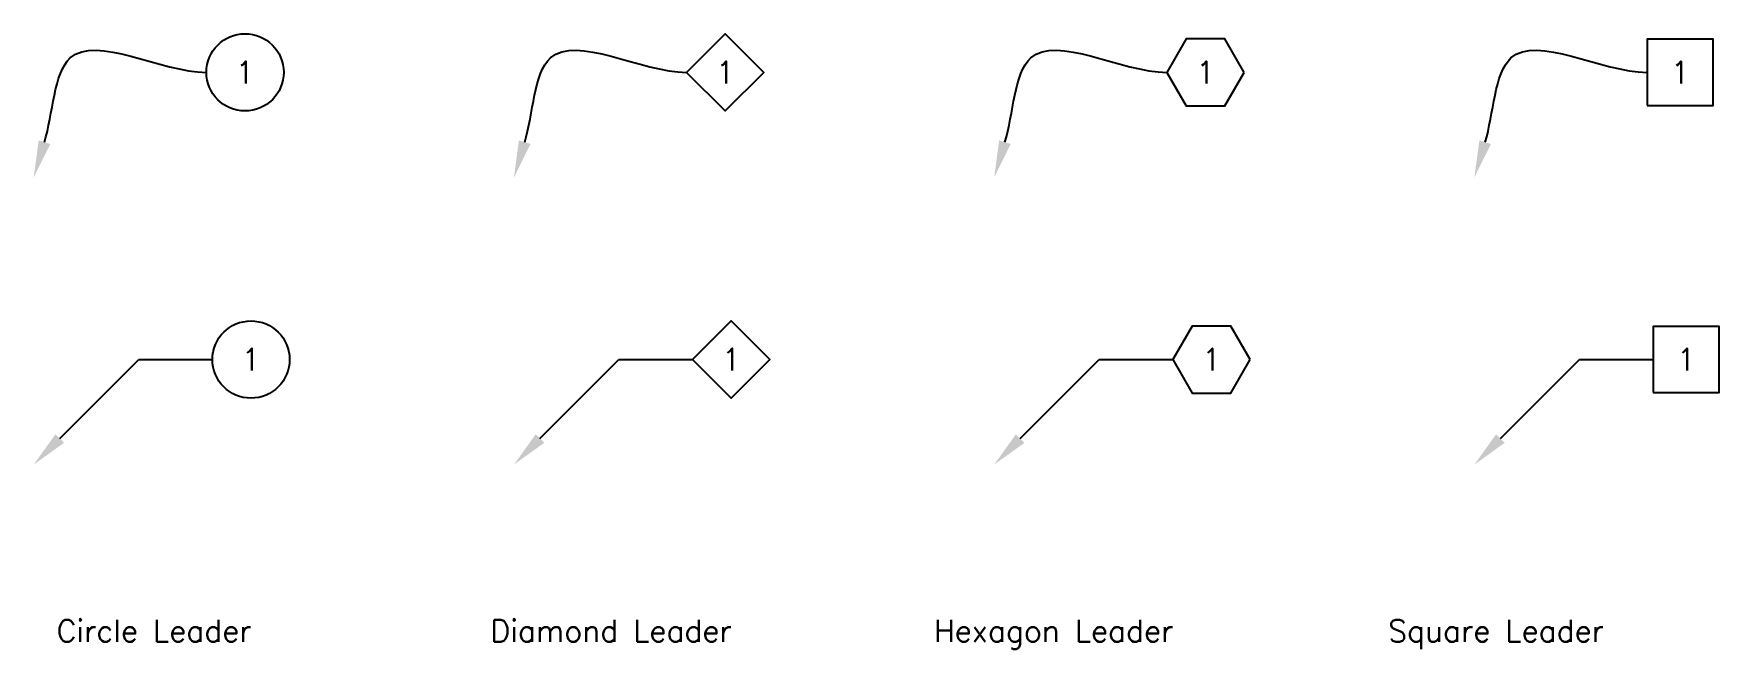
# Model space of a CAD drawing. Header units: inches. Extents: x 68 to 755, y -82 to 168.
import ezdxf
from ezdxf import colors
from ezdxf.entities.mleader import LeaderData, LeaderLine
from ezdxf.enums import TextEntityAlignment as Align
from ezdxf.math import Vec2, Vec3

# ---------------------------------------------------------------- set-up
doc = ezdxf.new("R2010")
doc.units = ezdxf.units.IN
doc.header["$LTSCALE"] = 0.5
doc.header["$MEASUREMENT"] = 0
doc.layers.add('A-Anno-Note', color=231, linetype='Continuous', lineweight=25)
doc.styles.add('RomanS', font='romans.shx', dxfattribs={"width": 0.75})
doc.styles.get("Standard").update_dxf_attribs({"font": 'romans.shx', "width": 0.75})

# ---------------------------------------------------------------- blocks, each defined once
blk = doc.blocks.new('Anno_Circle_na')
at = {"color": 0, "linetype": 'ByBlock', "lineweight": -2, "transparency": 16777216}
blk.add_circle((0, 0), 1.75, dxfattribs=at)
at = {"color": 0, "linetype": 'ByBlock', "lineweight": -2, "transparency": 16777216, "style": 'RomanS'}
blk.add_attdef('ID', text='', height=1, dxfattribs=at).set_placement((0, 0), align=Align.MIDDLE)
blk = doc.blocks.new('Anno_Diamond_na')
at = {"color": 0, "linetype": 'ByBlock', "lineweight": -2, "transparency": 16777216}
blk.add_lwpolyline([(-1.75, 0), (0, -1.75), (1.75, 0), (0, 1.75)], close=True, dxfattribs=at)
at = {"color": 0, "linetype": 'ByBlock', "lineweight": -2, "transparency": 16777216, "style": 'RomanS'}
blk.add_attdef('ID', text='', height=1, dxfattribs=at).set_placement((0, 0), align=Align.MIDDLE)
blk = doc.blocks.new('Anno_Hexagon_na')
at = {"color": 0, "linetype": 'ByBlock', "lineweight": -2, "transparency": 16777216}
blk.add_lwpolyline([(1.75, 0), (0.875, 1.516), (-0.875, 1.516), (-1.75, 0), (-0.875, -1.516), (0.875, -1.516)], close=True, dxfattribs=at)
at = {"color": 0, "linetype": 'ByBlock', "lineweight": -2, "transparency": 16777216, "style": 'RomanS'}
blk.add_attdef('ID', text='', height=1, dxfattribs=at).set_placement((0, 0), align=Align.MIDDLE)
blk = doc.blocks.new('Anno_Square_na')
at = {"color": 0, "linetype": 'ByBlock', "lineweight": -2, "transparency": 16777216}
blk.add_lwpolyline([(-1.5, -1.5), (1.5, -1.5), (1.5, 1.5), (-1.5, 1.5)], close=True, dxfattribs=at)
at = {"color": 0, "linetype": 'ByBlock', "lineweight": -2, "transparency": 16777216, "style": 'RomanS'}
blk.add_attdef('ID', text='', height=1, dxfattribs=at).set_placement((0, 0), align=Align.MIDDLE)

msp = doc.modelspace()

# ---------------------------------------------------------------- texts
at = {"style": 'RomanS'}
for s, p in [('Circle Leader', (156.44, -79.5)), ('Diamond Leader', (352.19, -79.5)), ('Hexagon Leader', (532.19, -79.5)), ('Square Leader', (707.69, -79.5))]:
    msp.add_text(s, height=9, dxfattribs=at).set_placement(p, align=Align.RIGHT)

# ---------------------------------------------------------------- leaders
at = {"layer": 'A-Anno-Note'}
ml = msp.add_multileader_block('Standard', dxfattribs=at)
ml.set_content('Anno_Circle_na', color=256, scale=9)
ml.set_attribute('ID', '1', width=0)
ml.set_leader_properties()
ml.build(insert=Vec2(0, 0))
ml.multileader.update_dxf_attribs({"leader_type": 2, "dogleg_length": 0.312, "arrow_head_size": 15, "scale": 96})
ctx = ml.context
ctx.base_point, ctx.scale, ctx.char_height, ctx.arrow_head_size, ctx.landing_gap_size = Vec3(138.03, 152.67), 96, 9, 15, 8.64
notes = []
notes.append((ctx, [(0, (1, 1, 0), (108.03, 152.67), (1, 0), 30, [(0, [(67.64, 109.84), (82.54, 158.58)], 0, [])])]))
ctx.block.insert = Vec3(153.78, 152.67)
ml = msp.add_multileader_block('Standard', dxfattribs=at)
ml.set_content('Anno_Diamond_na', color=256, scale=9)
ml.set_attribute('ID', '1', width=0)
ml.set_leader_properties()
ml.build(insert=Vec2(0, 0))
ml.multileader.update_dxf_attribs({"leader_type": 2, "dogleg_length": 0.312, "arrow_head_size": 15, "scale": 96})
ctx = ml.context
ctx.base_point, ctx.scale, ctx.char_height, ctx.arrow_head_size, ctx.landing_gap_size = Vec3(333.78, 152.67), 96, 9, 15, 8.64
notes.append((ctx, [(0, (1, 1, 0), (303.78, 152.67), (1, 0), 30, [(0, [(263.39, 109.84), (278.29, 158.58)], 0, [])])]))
ctx.block.insert = Vec3(349.53, 152.67)
ml = msp.add_multileader_block('Standard', dxfattribs=at)
ml.set_content('Anno_Hexagon_na', color=256, scale=9)
ml.set_attribute('ID', '1', width=0)
ml.set_leader_properties()
ml.build(insert=Vec2(0, 0))
ml.multileader.update_dxf_attribs({"leader_type": 2, "dogleg_length": 0.312, "arrow_head_size": 15, "scale": 96})
ctx = ml.context
ctx.base_point, ctx.scale, ctx.char_height, ctx.arrow_head_size, ctx.landing_gap_size = Vec3(529.53, 152.67), 96, 9, 15, 8.64
notes.append((ctx, [(0, (1, 1, 0), (499.53, 152.67), (1, 0), 30, [(0, [(459.14, 109.84), (474.04, 158.58)], 0, [])])]))
ctx.block.insert = Vec3(545.28, 152.67)
ml = msp.add_multileader_block('Standard', dxfattribs=at)
ml.set_content('Anno_Square_na', color=256, scale=9)
ml.set_attribute('ID', '1', width=0)
ml.set_leader_properties()
ml.build(insert=Vec2(0, 0))
ml.multileader.update_dxf_attribs({"leader_type": 2, "dogleg_length": 0.312, "arrow_head_size": 15, "scale": 96})
ctx = ml.context
ctx.base_point, ctx.scale, ctx.char_height, ctx.arrow_head_size, ctx.landing_gap_size = Vec3(725.28, 152.67), 96, 9, 15, 8.64
notes.append((ctx, [(0, (1, 1, 0), (695.28, 152.67), (1, 0), 30, [(0, [(654.89, 109.84), (669.79, 158.58)], 0, [])])]))
ctx.block.insert = Vec3(738.78, 152.67)
ml = msp.add_multileader_block('Standard', dxfattribs=at)
ml.set_content('Anno_Circle_na', color=256, scale=9)
ml.set_attribute('ID', '1', width=0)
ml.set_leader_properties()
ml.build(insert=Vec2(0, 0))
ml.multileader.update_dxf_attribs({"dogleg_length": 0.312, "arrow_head_size": 15, "scale": 96})
ctx = ml.context
ctx.base_point, ctx.scale, ctx.char_height, ctx.arrow_head_size, ctx.landing_gap_size = Vec3(140.46, 35.61), 96, 9, 15, 8.64
notes.append((ctx, [(0, (1, 1, 0), (110.46, 35.61), (1, 0), 30, [(0, [(67.64, -7.22)], 0, [])])]))
ctx.block.insert = Vec3(156.21, 35.61)
ml = msp.add_multileader_block('Standard', dxfattribs=at)
ml.set_content('Anno_Diamond_na', color=256, scale=9)
ml.set_attribute('ID', '1', width=0)
ml.set_leader_properties()
ml.build(insert=Vec2(0, 0))
ml.multileader.update_dxf_attribs({"dogleg_length": 0.312, "arrow_head_size": 15, "scale": 96})
ctx = ml.context
ctx.base_point, ctx.scale, ctx.char_height, ctx.arrow_head_size, ctx.landing_gap_size = Vec3(336.21, 35.61), 96, 9, 15, 8.64
notes.append((ctx, [(0, (1, 1, 0), (306.21, 35.61), (1, 0), 30, [(0, [(263.39, -7.22)], 0, [])])]))
ctx.block.insert = Vec3(351.96, 35.61)
ml = msp.add_multileader_block('Standard', dxfattribs=at)
ml.set_content('Anno_Hexagon_na', color=256, scale=9)
ml.set_attribute('ID', '1', width=0)
ml.set_leader_properties()
ml.build(insert=Vec2(0, 0))
ml.multileader.update_dxf_attribs({"dogleg_length": 0.312, "arrow_head_size": 15, "scale": 96})
ctx = ml.context
ctx.base_point, ctx.scale, ctx.char_height, ctx.arrow_head_size, ctx.landing_gap_size = Vec3(531.96, 35.61), 96, 9, 15, 8.64
notes.append((ctx, [(0, (1, 1, 0), (501.96, 35.61), (1, 0), 30, [(0, [(459.14, -7.22)], 0, [])])]))
ctx.block.insert = Vec3(547.71, 35.61)
ml = msp.add_multileader_block('Standard', dxfattribs=at)
ml.set_content('Anno_Square_na', color=256, scale=9)
ml.set_attribute('ID', '1', width=0)
ml.set_leader_properties()
ml.build(insert=Vec2(0, 0))
ml.multileader.update_dxf_attribs({"dogleg_length": 0.312, "arrow_head_size": 15, "scale": 96})
ctx = ml.context
ctx.base_point, ctx.scale, ctx.char_height, ctx.arrow_head_size, ctx.landing_gap_size = Vec3(727.71, 35.61), 96, 9, 15, 8.64
notes.append((ctx, [(0, (1, 1, 0), (697.71, 35.61), (1, 0), 30, [(0, [(654.89, -7.22)], 0, [])])]))
ctx.block.insert = Vec3(741.21, 35.61)
for ctx, leaders in notes:
    for number, flags, end, landing, length, lines in leaders:
        leader = LeaderData()
        leader.index, (leader.has_last_leader_line, leader.has_dogleg_vector, leader.attachment_direction) = number, flags
        leader.last_leader_point, leader.dogleg_vector, leader.dogleg_length = Vec3(end), Vec3(landing), length
        for number, points, colour, breaks in lines:
            line = LeaderLine()
            line.index, line.vertices, line.color, line.breaks = number, Vec3.list(points), colors.encode_raw_color(colour), breaks
            leader.lines.append(line)
        ctx.leaders.append(leader)

doc.saveas('drawing.dxf')
